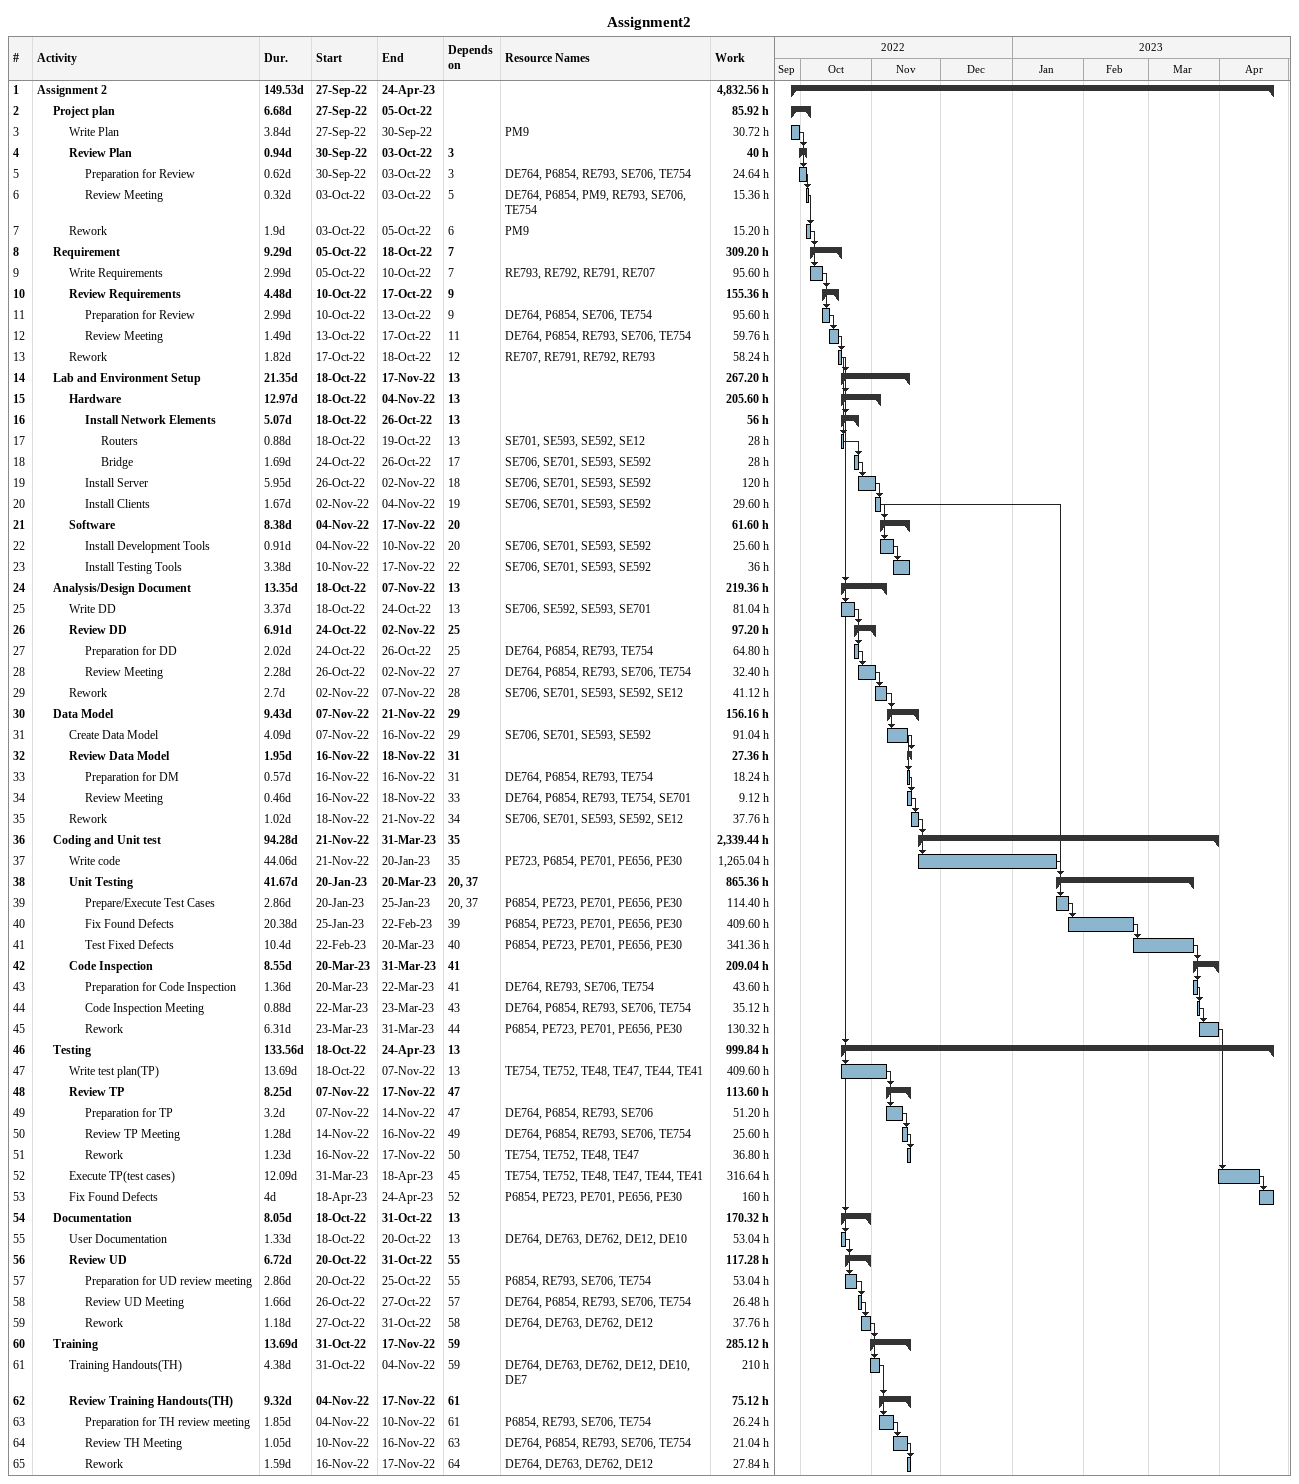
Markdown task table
Assignment2

| ID | Level | Task | Duration | Start | Finish | Predecessors | Resources | Work (h) |
|---|---|---|---|---|---|---|---|---|
| 1 | 1 | **Assignment 2** | 149.53d | 2022-09-27 | 2023-04-24 |  |  | 4832.56 |
| 2 | 2 | **Project plan** | 6.68d | 2022-09-27 | 2022-10-05 |  |  | 85.92 |
| 3 | 3 | Write Plan | 3.84d | 2022-09-27 | 2022-09-30 |  | PM9 | 30.72 |
| 4 | 3 | **Review Plan** | 0.94d | 2022-09-30 | 2022-10-03 | 3 |  | 40 |
| 5 | 4 | Preparation for Review | 0.62d | 2022-09-30 | 2022-10-03 | 3 | DE764, P6854, RE793, SE706, TE754 | 24.64 |
| 6 | 4 | Review Meeting | 0.32d | 2022-10-03 | 2022-10-03 | 5 | DE764, P6854, PM9, RE793, SE706, TE754 | 15.36 |
| 7 | 3 | Rework | 1.9d | 2022-10-03 | 2022-10-05 | 6 | PM9 | 15.20 |
| 8 | 2 | **Requirement** | 9.29d | 2022-10-05 | 2022-10-18 | 7 |  | 309.20 |
| 9 | 3 | Write Requirements | 2.99d | 2022-10-05 | 2022-10-10 | 7 | RE793, RE792, RE791, RE707 | 95.60 |
| 10 | 3 | **Review Requirements** | 4.48d | 2022-10-10 | 2022-10-17 | 9 |  | 155.36 |
| 11 | 4 | Preparation for Review | 2.99d | 2022-10-10 | 2022-10-13 | 9 | DE764, P6854, SE706, TE754 | 95.60 |
| 12 | 4 | Review Meeting | 1.49d | 2022-10-13 | 2022-10-17 | 11 | DE764, P6854, RE793, SE706, TE754 | 59.76 |
| 13 | 3 | Rework | 1.82d | 2022-10-17 | 2022-10-18 | 12 | RE707, RE791, RE792, RE793 | 58.24 |
| 14 | 2 | **Lab and Environment Setup** | 21.35d | 2022-10-18 | 2022-11-17 | 13 |  | 267.20 |
| 15 | 3 | **Hardware** | 12.97d | 2022-10-18 | 2022-11-04 | 13 |  | 205.60 |
| 16 | 4 | **Install Network Elements** | 5.07d | 2022-10-18 | 2022-10-26 | 13 |  | 56 |
| 17 | 5 | Routers | 0.88d | 2022-10-18 | 2022-10-19 | 13 | SE701, SE593, SE592, SE12 | 28 |
| 18 | 5 | Bridge | 1.69d | 2022-10-24 | 2022-10-26 | 17 | SE706, SE701, SE593, SE592 | 28 |
| 19 | 4 | Install Server | 5.95d | 2022-10-26 | 2022-11-02 | 18 | SE706, SE701, SE593, SE592 | 120 |
| 20 | 4 | Install Clients | 1.67d | 2022-11-02 | 2022-11-04 | 19 | SE706, SE701, SE593, SE592 | 29.60 |
| 21 | 3 | **Software** | 8.38d | 2022-11-04 | 2022-11-17 | 20 |  | 61.60 |
| 22 | 4 | Install Development Tools | 0.91d | 2022-11-04 | 2022-11-10 | 20 | SE706, SE701, SE593, SE592 | 25.60 |
| 23 | 4 | Install Testing Tools | 3.38d | 2022-11-10 | 2022-11-17 | 22 | SE706, SE701, SE593, SE592 | 36 |
| 24 | 2 | **Analysis/Design Document** | 13.35d | 2022-10-18 | 2022-11-07 | 13 |  | 219.36 |
| 25 | 3 | Write DD | 3.37d | 2022-10-18 | 2022-10-24 | 13 | SE706, SE592, SE593, SE701 | 81.04 |
| 26 | 3 | **Review DD** | 6.91d | 2022-10-24 | 2022-11-02 | 25 |  | 97.20 |
| 27 | 4 | Preparation for DD | 2.02d | 2022-10-24 | 2022-10-26 | 25 | DE764, P6854, RE793, TE754 | 64.80 |
| 28 | 4 | Review Meeting | 2.28d | 2022-10-26 | 2022-11-02 | 27 | DE764, P6854, RE793, SE706, TE754 | 32.40 |
| 29 | 3 | Rework | 2.7d | 2022-11-02 | 2022-11-07 | 28 | SE706, SE701, SE593, SE592, SE12 | 41.12 |
| 30 | 2 | **Data Model** | 9.43d | 2022-11-07 | 2022-11-21 | 29 |  | 156.16 |
| 31 | 3 | Create Data Model | 4.09d | 2022-11-07 | 2022-11-16 | 29 | SE706, SE701, SE593, SE592 | 91.04 |
| 32 | 3 | **Review Data Model** | 1.95d | 2022-11-16 | 2022-11-18 | 31 |  | 27.36 |
| 33 | 4 | Preparation for DM | 0.57d | 2022-11-16 | 2022-11-16 | 31 | DE764, P6854, RE793, TE754 | 18.24 |
| 34 | 4 | Review Meeting | 0.46d | 2022-11-16 | 2022-11-18 | 33 | DE764, P6854, RE793, TE754, SE701 | 9.12 |
| 35 | 3 | Rework | 1.02d | 2022-11-18 | 2022-11-21 | 34 | SE706, SE701, SE593, SE592, SE12 | 37.76 |
| 36 | 2 | **Coding and Unit test** | 94.28d | 2022-11-21 | 2023-03-31 | 35 |  | 2339.44 |
| 37 | 3 | Write code | 44.06d | 2022-11-21 | 2023-01-20 | 35 | PE723, P6854, PE701, PE656, PE30 | 1265.04 |
| 38 | 3 | **Unit Testing** | 41.67d | 2023-01-20 | 2023-03-20 | 20, 37 |  | 865.36 |
| 39 | 4 | Prepare/Execute Test Cases | 2.86d | 2023-01-20 | 2023-01-25 | 20, 37 | P6854, PE723, PE701, PE656, PE30 | 114.40 |
| 40 | 4 | Fix Found Defects | 20.38d | 2023-01-25 | 2023-02-22 | 39 | P6854, PE723, PE701, PE656, PE30 | 409.60 |
| 41 | 4 | Test Fixed Defects | 10.4d | 2023-02-22 | 2023-03-20 | 40 | P6854, PE723, PE701, PE656, PE30 | 341.36 |
| 42 | 3 | **Code Inspection** | 8.55d | 2023-03-20 | 2023-03-31 | 41 |  | 209.04 |
| 43 | 4 | Preparation for Code Inspection | 1.36d | 2023-03-20 | 2023-03-22 | 41 | DE764, RE793, SE706, TE754 | 43.60 |
| 44 | 4 | Code Inspection Meeting | 0.88d | 2023-03-22 | 2023-03-23 | 43 | DE764, P6854, RE793, SE706, TE754 | 35.12 |
| 45 | 4 | Rework | 6.31d | 2023-03-23 | 2023-03-31 | 44 | P6854, PE723, PE701, PE656, PE30 | 130.32 |
| 46 | 2 | **Testing** | 133.56d | 2022-10-18 | 2023-04-24 | 13 |  | 999.84 |
| 47 | 3 | Write test plan(TP) | 13.69d | 2022-10-18 | 2022-11-07 | 13 | TE754, TE752, TE48, TE47, TE44, TE41 | 409.60 |
| 48 | 3 | **Review TP** | 8.25d | 2022-11-07 | 2022-11-17 | 47 |  | 113.60 |
| 49 | 4 | Preparation for TP | 3.2d | 2022-11-07 | 2022-11-14 | 47 | DE764, P6854, RE793, SE706 | 51.20 |
| 50 | 4 | Review TP Meeting | 1.28d | 2022-11-14 | 2022-11-16 | 49 | DE764, P6854, RE793, SE706, TE754 | 25.60 |
| 51 | 4 | Rework | 1.23d | 2022-11-16 | 2022-11-17 | 50 | TE754, TE752, TE48, TE47 | 36.80 |
| 52 | 3 | Execute TP(test cases) | 12.09d | 2023-03-31 | 2023-04-18 | 45 | TE754, TE752, TE48, TE47, TE44, TE41 | 316.64 |
| 53 | 3 | Fix Found Defects | 4d | 2023-04-18 | 2023-04-24 | 52 | P6854, PE723, PE701, PE656, PE30 | 160 |
| 54 | 2 | **Documentation** | 8.05d | 2022-10-18 | 2022-10-31 | 13 |  | 170.32 |
| 55 | 3 | User Documentation | 1.33d | 2022-10-18 | 2022-10-20 | 13 | DE764, DE763, DE762, DE12, DE10 | 53.04 |
| 56 | 3 | **Review UD** | 6.72d | 2022-10-20 | 2022-10-31 | 55 |  | 117.28 |
| 57 | 4 | Preparation for UD review meeting | 2.86d | 2022-10-20 | 2022-10-25 | 55 | P6854, RE793, SE706, TE754 | 53.04 |
| 58 | 4 | Review UD Meeting | 1.66d | 2022-10-26 | 2022-10-27 | 57 | DE764, P6854, RE793, SE706, TE754 | 26.48 |
| 59 | 4 | Rework | 1.18d | 2022-10-27 | 2022-10-31 | 58 | DE764, DE763, DE762, DE12 | 37.76 |
| 60 | 2 | **Training** | 13.69d | 2022-10-31 | 2022-11-17 | 59 |  | 285.12 |
| 61 | 3 | Training Handouts(TH) | 4.38d | 2022-10-31 | 2022-11-04 | 59 | DE764, DE763, DE762, DE12, DE10, DE7 | 210 |
| 62 | 3 | **Review Training Handouts(TH)** | 9.32d | 2022-11-04 | 2022-11-17 | 61 |  | 75.12 |
| 63 | 4 | Preparation for TH review meeting | 1.85d | 2022-11-04 | 2022-11-10 | 61 | P6854, RE793, SE706, TE754 | 26.24 |
| 64 | 4 | Review TH Meeting | 1.05d | 2022-11-10 | 2022-11-16 | 63 | DE764, P6854, RE793, SE706, TE754 | 21.04 |
| 65 | 4 | Rework | 1.59d | 2022-11-16 | 2022-11-17 | 64 | DE764, DE763, DE762, DE12 | 27.84 |
